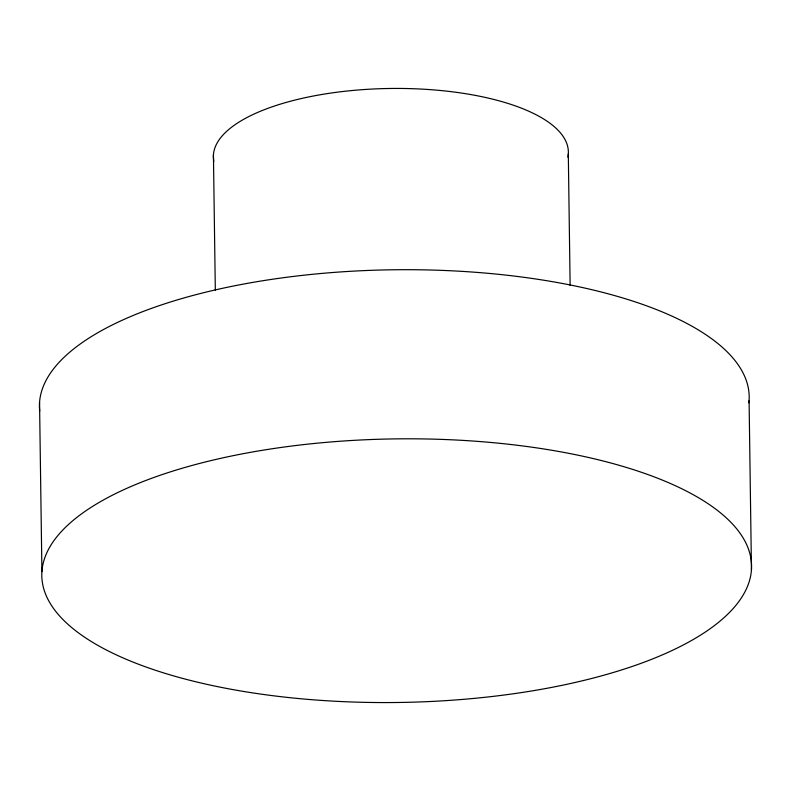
<?xml version="1.0" encoding="UTF-8"?>
<svg xmlns="http://www.w3.org/2000/svg" width="791" height="791" viewBox="0 0 791 791"><rect width="100%" height="100%" fill="white"/><g stroke="black" fill="none" stroke-linecap="round" stroke-linejoin="round"><path stroke-width="1.19" d="M749.087 400.651L751.45 569.757A354.912 131.8 -0.8 0 1 211.504 685.362A354.912 131.8 -0.8 0 1 227.086 456.941A354.912 131.8 -0.8 0 1 751.45 569.757M568.304 153.919L570.133 285.511M213.432 154.848L215.32 290.129M39.55 402.51L41.913 571.616M213.847 161.315A177.5 65.92 -0.8 0 1 391.011 88.463A177.5 65.92 -0.8 0 1 567.869 157.162M39.718 411.132A354.912 131.8 -0.8 0 1 394.61 269.761A354.912 131.8 -0.8 0 1 748.889 402.807"/></g></svg>
